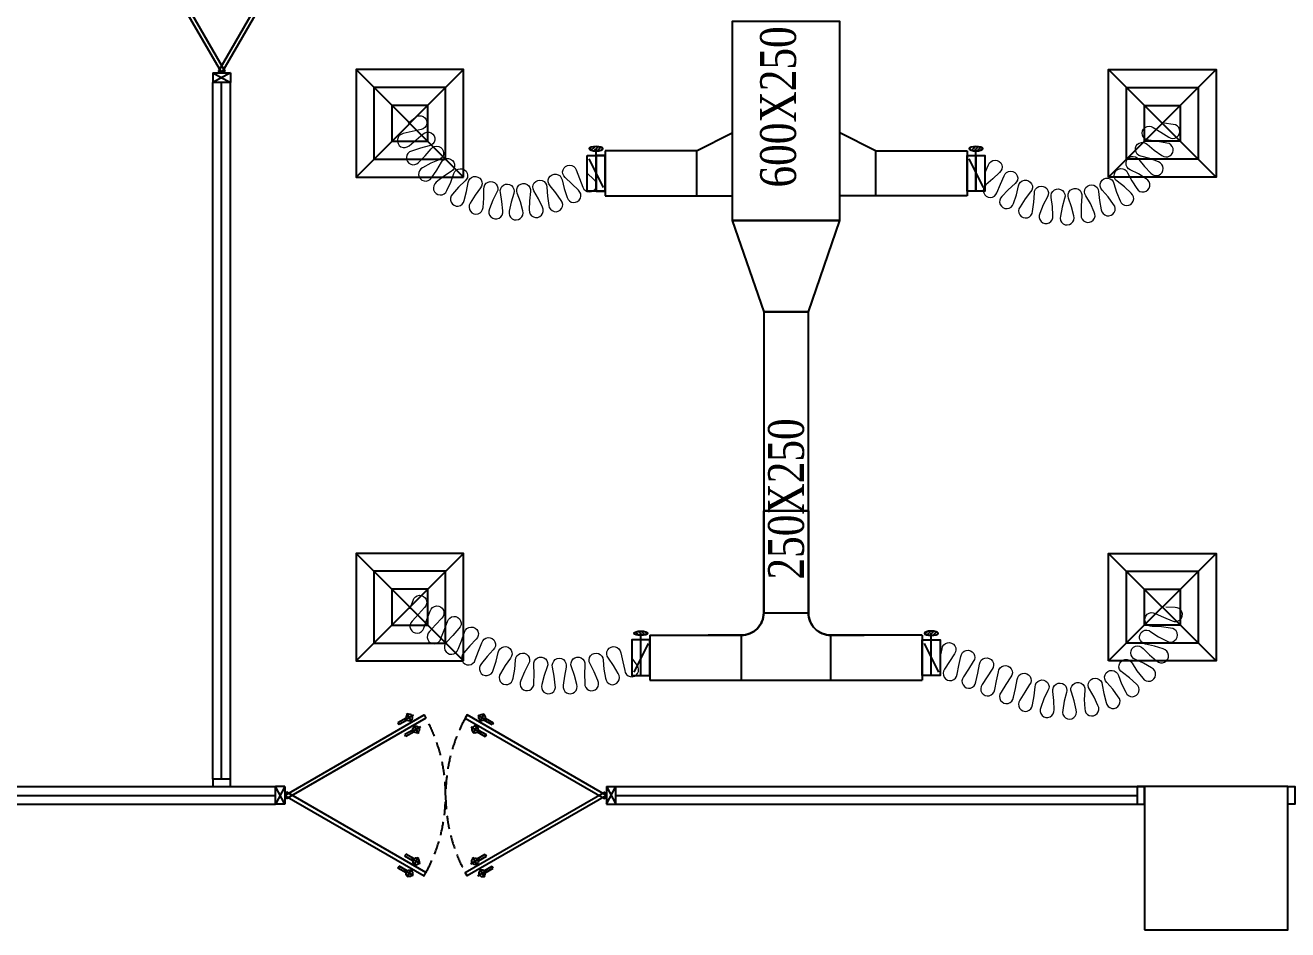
# Model space of a CAD drawing. Header units: metres. Extents: x 352651 to 1421851, y -87441 to -24441.
# Drawn here: x 1287037 to 1294083, y -73336 to -68289 of the extents above; entities that cross this region are included whole.
import ezdxf

# ---------------------------------------------------------------- set-up
doc = ezdxf.new("R2010")
doc.units = ezdxf.units.M
doc.header["$LTSCALE"] = 300
doc.header["$MEASUREMENT"] = 0
doc.linetypes.add('DASHED2', pattern=[0.375, 0.25, -0.125])
for name, color, linetype in [('CUA', 8, 'CONTINUOUS'), ('CUAGIO', 2, 'CONTINUOUS'), ('KHUAT', 8, 'DASHED2'), ('vach', 6, 'CONTINUOUS')]:
    doc.layers.add(name, color=color, linetype=linetype)
doc.layers.add('noi mem', color=5, linetype='BATTING', lineweight=0)
doc.styles.add('PHU', font='vntimeh.shx', dxfattribs={"width": 0.8})
doc.linetypes.add('BATTING', pattern='A,0.0001,-0.1,[134,ltypeshp.shx,S=0.1,R=0,X=-0.1,Y=0],-0.2,[134,ltypeshp.shx,S=0.1,R=180,X=0.1,Y=0],-0.1', length=0.4001)

# ---------------------------------------------------------------- blocks, each defined once
blk = doc.blocks.new('SAD')
at = {"layer": 'CUAGIO', "color": 8}
for p, q in [((-300, -300), (300, 300)), ((300, -300), (-300, 300))]:
    blk.add_line(p, q, dxfattribs=at)
at = {"layer": 'CUAGIO'}
blk.add_lwpolyline([(300, -300), (300, 300), (-300, 300), (-300, -300)], close=True, dxfattribs=at)
at = {"layer": 'CUAGIO', "color": 8}
for points in [[(200, -200), (200, 200), (-200, 200), (-200, -200)], [(100, -100), (100, 100), (-100, 100), (-100, -100)]]:
    blk.add_lwpolyline(points, close=True, dxfattribs=at)
blk = doc.blocks.new('cot1')
at = {"layer": 'vach'}
blk.add_lwpolyline([(-400, -400), (400, -400), (400, 400), (-400, 400)], close=True, dxfattribs=at)
blk = doc.blocks.new('1-van gio D200')
at = {"layer": 'CUAGIO'}
h = blk.add_hatch(dxfattribs=at)
h.set_pattern_fill('ANSI31', color=256, scale=100, style=0)
edge = h.paths.add_edge_path()
edge.add_ellipse((486127, -58494), major_axis=(-38.1, 0), ratio=0.310482, start_angle=0, end_angle=360, ccw=False)
for p, q in [((486127, -58257.4), (486127, -58494)), ((486167, -58437.3), (486087.1, -58277.5))]:
    blk.add_line(p, q, dxfattribs=at)
at = {"layer": 'CUAGIO', "const_width": 3}
for points in [[(486127, -58457.4), (486177, -58457.4), (486177, -58257.4), (486077, -58257.4), (486077, -58457.4), (486127, -58457.4)], [(486127, -58257.4), (486127, -58494)], [(486167, -58437.3), (486087.1, -58277.5)]]:
    blk.add_lwpolyline(points, dxfattribs=at)
at = {"layer": 'CUAGIO'}
blk.add_lwpolyline([(486177, -58457.4), (486077, -58457.4), (486077, -58257.4), (486177, -58257.4)], close=True, dxfattribs=at)
at = {"layer": 'CUAGIO', "const_width": 5.35}
blk.add_lwpolyline([(486130.7, -58357.4, -1), (486123.3, -58357.4, -1)], format="xyb", close=True, dxfattribs=at)
at = {"layer": 'CUAGIO', "extrusion": (0, 0, -1)}
blk.add_ellipse((486127, -58494), major_axis=(-38.1, 0), ratio=0.310482, start_param=-1.570796, end_param=4.712389, dxfattribs=at)

msp = doc.modelspace()

# ---------------------------------------------------------------- linework, layer by layer
at = {"layer": 'CUA'}
for p, q in [((1288083.6, -68555.3), (1288183.2, -68555.3)), ((1288083.6, -68555.3), (1288183.2, -68608.1)), ((1288183.2, -68555.3), (1288083.6, -68608.1)), ((1288083.6, -68555.3), (1288083.6, -68608.1)), ((1288183.2, -68555.3), (1288183.2, -68608.1)), ((1288183.2, -68608.1), (1288083.6, -68608.1)), ((1289204, -72138.1), (1289153.8, -72167)), ((1289193.1, -72174.4), (1289167.1, -72129.4)), ((1289562.4, -72138.1), (1289612.5, -72167)), ((1289573.3, -72174.4), (1289599.2, -72129.4)), ((1289162.1, -72155), (1289117.1, -72181)), ((1289117.1, -72181), (1289123.3, -72191.8)), ((1289168.3, -72165.8), (1289123.3, -72191.8)), ((1289200.6, -72221.7), (1289155.5, -72247.6)), ((1289242.4, -72204.7), (1289192.3, -72233.6)), ((1289205.5, -72196), (1289231.5, -72240.9)), ((1289523.9, -72204.7), (1289574.1, -72233.6)), ((1289560.8, -72196), (1289534.9, -72240.9)), ((1289565.8, -72221.7), (1289610.8, -72247.6)), ((1289598, -72165.8), (1289643, -72191.8)), ((1289604.2, -72155), (1289649.3, -72181)), ((1289649.3, -72181), (1289643, -72191.8)), ((1289161.8, -72258.5), (1289155.5, -72247.6)), ((1289206.8, -72232.5), (1289161.8, -72258.5)), ((1289559.5, -72232.5), (1289604.6, -72258.5)), ((1289604.6, -72258.5), (1289610.8, -72247.6)), ((1288433.2, -72636.2), (1288433.2, -72536.6)), ((1288485.9, -72536.6), (1288433.2, -72636.2)), ((1288485.9, -72636.2), (1288433.2, -72536.6)), ((1288485.9, -72536.6), (1288433.2, -72536.6)), ((1288485.9, -72536.6), (1288485.9, -72636.2)), ((1290280.4, -72536.6), (1290280.4, -72636.2)), ((1290280.4, -72536.6), (1290333.2, -72636.2)), ((1290280.4, -72636.2), (1290333.2, -72536.6)), ((1290280.4, -72536.6), (1290333.2, -72536.6)), ((1290333.2, -72636.2), (1290333.2, -72536.6)), ((1288485.9, -72636.2), (1288433.2, -72636.2)), ((1290280.4, -72636.2), (1290333.2, -72636.2)), ((1289161.8, -72914.4), (1289155.5, -72925.2)), ((1289200.6, -72951.2), (1289155.5, -72925.2)), ((1289206.8, -72940.4), (1289161.8, -72914.4)), ((1289559.5, -72940.4), (1289604.6, -72914.4)), ((1289565.8, -72951.2), (1289610.8, -72925.2)), ((1289604.6, -72914.4), (1289610.8, -72925.2)), ((1289117.1, -72991.8), (1289123.3, -72981)), ((1289162.1, -73017.8), (1289117.1, -72991.8)), ((1289168.3, -73007), (1289123.3, -72981)), ((1289193.1, -72998.5), (1289167.1, -73043.4)), ((1289242.4, -72968.2), (1289192.3, -72939.2)), ((1289205.5, -72976.9), (1289231.5, -72931.9)), ((1289523.9, -72968.2), (1289574.1, -72939.2)), ((1289560.8, -72976.9), (1289534.9, -72931.9)), ((1289573.3, -72998.5), (1289599.2, -73043.4)), ((1289598, -73007), (1289643, -72981)), ((1289604.2, -73017.8), (1289649.3, -72991.8)), ((1289649.3, -72991.8), (1289643, -72981)), ((1289204, -73034.8), (1289153.8, -73005.8)), ((1289562.4, -73034.8), (1289612.5, -73005.8))]:
    msp.add_line(p, q, dxfattribs=at)
at = {"layer": 'CUA', "linetype": 'Continuous'}
for p, q in [((1288083.2, -72496.2), (1288083.2, -68608.1)), ((1288133.2, -72496.2), (1288133.2, -68608.1)), ((1288183.2, -72496.2), (1288183.2, -68608.1)), ((1286123.2, -72536.2), (1288433.2, -72536.2)), ((1290333.2, -72536.2), (1293283.2, -72536.2)), ((1286123.2, -72586.2), (1288433.2, -72586.2)), ((1286123.2, -72636.2), (1288433.2, -72636.2)), ((1290333.2, -72586.2), (1293243.2, -72586.2)), ((1290333.2, -72636.2), (1293283.2, -72636.2))]:
    msp.add_line(p, q, dxfattribs=at)
at = {"layer": 'CUA'}
for points in [[(1287703.1, -67767.8), (1288151.7, -68544.8), (1288133.4, -68555.3), (1287684.8, -67778.3)], [(1288563.7, -67767.8), (1288115.1, -68544.8), (1288133.4, -68555.3), (1288582, -67778.3)], [(1289273.5, -72156.1), (1288496.5, -72604.7), (1288485.9, -72586.4), (1289263, -72137.8)], [(1289492.8, -72156.1), (1290269.8, -72604.7), (1290280.4, -72586.4), (1289503.4, -72137.8)], [(1289273.5, -73016.7), (1288496.5, -72568.1), (1288485.9, -72586.4), (1289263, -73035)], [(1289492.8, -73016.7), (1290269.8, -72568.1), (1290280.4, -72586.4), (1289503.4, -73035)]]:
    msp.add_lwpolyline(points, close=True, dxfattribs=at)
at = {"layer": 'CUA', "linetype": 'Continuous'}
for points in [[(1288083.2, -72496.2), (1288083.2, -72536.2), (1288183.2, -72536.2), (1288183.2, -72496.2)], [(1293283.2, -72536.2), (1293243.2, -72536.2), (1293243.2, -72636.2), (1293283.2, -72636.2)], [(1294083.2, -72536.2), (1294123.2, -72536.2), (1294123.2, -72636.2), (1294083.2, -72636.2)]]:
    msp.add_lwpolyline(points, close=True, dxfattribs=at)
at = {"layer": 'CUA', "extrusion": (0, 0, -1)}
for centre, major_axis in [((1289180.1, -72151.9), (17.6, -4.7)), ((1289547.8, -72218.5), (-4.7, 17.6)), ((1289218.5, -72954.4), (4.7, -17.6)), ((1289586.3, -73021), (-17.6, 4.7))]:
    msp.add_ellipse(centre, major_axis=major_axis, ratio=1, dxfattribs=at)
at = {"layer": 'CUA'}
for centre, major_axis in [((1289586.3, -72151.9), (-17.6, -4.7)), ((1289218.5, -72218.5), (4.7, 17.6)), ((1289547.8, -72954.4), (-4.7, -17.6)), ((1289180.1, -73021), (17.6, 4.7))]:
    msp.add_ellipse(centre, major_axis=major_axis, ratio=1, dxfattribs=at)
at = {"layer": 'CUAGIO'}
for p, q in [((1290783.2, -68990), (1290983.2, -68890)), ((1291783.2, -68990), (1291583.2, -68890)), ((1290783.2, -68990), (1290273.2, -68990)), ((1290273.2, -68990), (1290273.2, -69240)), ((1290783.2, -68990), (1290783.2, -69240)), ((1291783.2, -68990), (1292293.2, -68990)), ((1291783.2, -68990), (1291783.2, -69240)), ((1292293.2, -68990), (1292293.2, -69240)), ((1290273.2, -69240), (1290983.2, -69240)), ((1292293.2, -69240), (1291583.2, -69240)), ((1291158.2, -71568.1), (1291408.2, -71568.1)), ((1290523.2, -71693.1), (1290523.2, -71943.1)), ((1291033.2, -71693.1), (1291033.2, -71943.1)), ((1291533.2, -71943.1), (1291533.2, -71693.1)), ((1292043.2, -71693.1), (1292043.2, -71943.1))]:
    msp.add_line(p, q, dxfattribs=at)
at = {"layer": 'CUAGIO', "ltscale": 1.5}
msp.add_line((1290523.2, -71943.1), (1292043.2, -71943.1), dxfattribs=at)
at = {"layer": 'CUAGIO', "color": 2}
msp.add_lwpolyline([(1290983.2, -69378.1), (1291583.2, -69378.1), (1291583.2, -68268.1), (1290983.2, -68268.1)], close=True, dxfattribs=at)
at = {"layer": 'CUAGIO'}
for points in [[(1290273.2, -69015), (1290223.2, -69015), (1290223.2, -69215), (1290273.2, -69215)], [(1292293.2, -69015), (1292343.2, -69015), (1292343.2, -69215), (1292293.2, -69215)], [(1291583.2, -69378.1), (1290983.2, -69378.1), (1291158.2, -69888.1), (1291408.2, -69888.1)], [(1291158.2, -69888.1), (1291158.2, -70998.1), (1291408.2, -70998.1), (1291408.2, -69888.1)]]:
    msp.add_lwpolyline(points, close=True, dxfattribs=at)
for points in [[(1290523.2, -71693.1), (1291033.2, -71693.1, 0.414214), (1291158.2, -71568.1), (1291158.2, -70998.1), (1291408.2, -70998.1), (1291408.2, -71568.1, 0.414214), (1291533.2, -71693.1), (1291718.2, -71693.1)], [(1292043.2, -71693.1), (1291533.2, -71693.1, -0.414214), (1291408.2, -71568.1), (1291408.2, -70998.1), (1291158.2, -70998.1), (1291158.2, -71568.1, -0.414214), (1291033.2, -71693.1), (1290848.2, -71693.1)]]:
    msp.add_lwpolyline(points, format="xyb", dxfattribs=at)
at = {"layer": 'KHUAT'}
for centre, start, end in [((1288483.9, -72586.4), 331.40997, 28.59003), ((1290282.4, -72586.4), 151.40997, 208.59003)]:
    msp.add_arc(centre, 899.3, start, end, dxfattribs=at)
at = {"layer": 'noi mem', "linetype": 'ByBlock', "ltscale": 1.5}
for points in [[(1289173.2, -68836.2), (1289212.8, -68803.6, -1.333333), (1289245.9, -68870.9), (1289195.9, -68882.4), (1289145.8, -68893.9, 1.333333), (1289178.9, -68961.2), (1289218.6, -68928.5), (1289257.4, -68895.4, -1.333333), (1289291.6, -68962.2), (1289242.1, -68974.3), (1289192.9, -68990.9, 1.333333), (1289232.4, -69054.7), (1289269.1, -69018.1), (1289301.7, -68979, -1.333333), (1289346.6, -69039.1), (1289299.9, -69059.3), (1289254.4, -69084.2, 1.333333), (1289304.3, -69140.1), (1289334.2, -69097.6), (1289359.5, -69053.6, -1.333333), (1289414.1, -69104.9), (1289371.7, -69132.9), (1289331.1, -69165.3, 1.333333), (1289390, -69211.7), (1289412.1, -69164.7), (1289429.3, -69116.9, -1.333333), (1289492, -69158), (1289455.1, -69192.9), (1289420.8, -69231.9, 1.333333), (1289486.9, -69267.4), (1289500.4, -69217.3), (1289509.1, -69167.2, -1.333333), (1289578, -69196.8), (1289547.7, -69237.5), (1289520.7, -69281.9, 1.333333), (1289591.9, -69305.4), (1289596.5, -69253.6), (1289596.4, -69202.8, -1.333333), (1289669.4, -69220), (1289646.6, -69265.4), (1289627.7, -69313.8, 1.333333), (1289701.9, -69324.5), (1289697.5, -69272.8), (1289688.5, -69222.8, -1.333333), (1289763.4, -69227), (1289748.9, -69275.7), (1289738.7, -69326.6, 1.333333), (1289813.6, -69324.3), (1289800.3, -69274.1), (1289782.8, -69226.4, -1.333333), (1289857.2, -69217.5), (1289851.4, -69268), (1289850.2, -69319.9, 1.333333), (1289923.6, -69304.6), (1289901.7, -69257.5), (1289876.2, -69213.6, -1.333333), (1289948, -69192), (1289951, -69242.7), (1289958.8, -69294, 1.333333), (1290028.5, -69266.2), (1289998.8, -69223.6), (1289966, -69184.8, -1.333333), (1290032.9, -69151), (1290044.7, -69200.4), (1290061.3, -69249.6, 1.333333), (1290125.1, -69210.1), (1290088.4, -69173.3), (1290050.4, -69138.8, -1.333333), (1290112.1, -69096.3), (1290130.8, -69144.2), (1290149.5, -69192, 1.333333), (1290211.2, -69149.5), (1290173.2, -69115)], [(1292393.2, -69115), (1292413.1, -69067.9, -1.333333), (1292474.4, -69111.1), (1292436.6, -69145.7), (1292398.9, -69180.2, 1.333333), (1292460.2, -69223.5), (1292480.1, -69176.4), (1292500, -69129.3, -1.333333), (1292561.3, -69172.5), (1292523.7, -69207.1), (1292487.9, -69244.6, 1.333333), (1292551.8, -69283.8), (1292569, -69234.9), (1292580.9, -69185.8, -1.333333), (1292648.3, -69218.7), (1292616.8, -69258.3), (1292588.9, -69301.9, 1.333333), (1292659.1, -69328.2), (1292666.7, -69277), (1292669, -69226.5, -1.333333), (1292741.4, -69245.9), (1292718.1, -69290.8), (1292699, -69338.9, 1.333333), (1292772.9, -69351.3), (1292770.6, -69299.6), (1292763.2, -69249.6, -1.333333), (1292838, -69254.9), (1292823.7, -69303.4), (1292814.1, -69354.3, 1.333333), (1292889, -69352.4), (1292876.9, -69302), (1292860.1, -69254.3, -1.333333), (1292934.5, -69245.2), (1292929.7, -69295.6), (1292930, -69347.4, 1.333333), (1293003.2, -69331.2), (1292981.7, -69284.1), (1292956.1, -69240.5, -1.333333), (1293027.5, -69217.4), (1293032.3, -69267.7), (1293042.5, -69318.5, 1.333333), (1293111.3, -69288.6), (1293081.1, -69246.5), (1293047.7, -69208.6, -1.333333), (1293113.4, -69172.3), (1293127.7, -69220.8), (1293147.4, -69268.7, 1.333333), (1293209.2, -69226.3), (1293171.6, -69190.7), (1293131.6, -69159.8, -1.333333), (1293189.1, -69111.6), (1293212.4, -69156.5), (1293240.9, -69199.8, 1.333333), (1293293.5, -69146.3), (1293249.8, -69118.6), (1293204.6, -69095.9, -1.333333), (1293251.8, -69037.7), (1293283.3, -69077.2), (1293319.5, -69114.3, 1.333333), (1293360.9, -69051.8), (1293312.7, -69032.9), (1293264, -69019.3, -1.333333), (1293299.3, -68953.1), (1293337.8, -68985.9), (1293380.4, -69015.4, 1.333333), (1293409.1, -68946.2), (1293358.2, -68936.8), (1293307.4, -68930.6, -1.333333), (1293332.1, -68859.8), (1293375.7, -68886.5), (1293419.4, -68913.2, 1.333333), (1293444, -68842.3), (1293393.2, -68836.2)], [(1289183.2, -71546.2), (1289201.4, -71498.7, -1.333333), (1289265.3, -71538), (1289231.1, -71575.7), (1289197, -71613.4, 1.333333), (1289260.9, -71652.7), (1289279.1, -71605.2), (1289297.3, -71557.7, -1.333333), (1289361.2, -71596.9), (1289327.1, -71634.6), (1289293, -71672.4, 1.333333), (1289356.9, -71711.6), (1289375.1, -71664.1), (1289393.3, -71616.6, -1.333333), (1289457.2, -71655.9), (1289423.1, -71693.6), (1289388.9, -71731.3, 1.333333), (1289452.8, -71770.6), (1289471, -71723.1), (1289489.3, -71675.6, -1.333333), (1289553.2, -71714.9), (1289519, -71752.6), (1289484.9, -71790.3, 1.333333), (1289548.8, -71829.5), (1289567, -71782.1), (1289585.1, -71734.6, -1.333333), (1289649.1, -71773.7), (1289615.1, -71811.4), (1289582.7, -71851.3, 1.333333), (1289648.6, -71887.2), (1289664.5, -71838.3), (1289676.5, -71789.4, -1.333333), (1289744.8, -71820.5), (1289715.8, -71861.6), (1289689.4, -71905.7, 1.333333), (1289759.7, -71931.9), (1289768.5, -71881.3), (1289773.5, -71831.1, -1.333333), (1289845.5, -71852.2), (1289822.6, -71897.1), (1289802.7, -71944.5, 1.333333), (1289876, -71960.4), (1289877.6, -71909.1), (1289875.4, -71858.7, -1.333333), (1289949.6, -71869.4), (1289933.3, -71917.1), (1289920.3, -71966.8, 1.333333), (1289995.1, -71972.2), (1289989.5, -71921.2), (1289980.2, -71871.6, -1.333333), (1290055.2, -71871.7), (1290045.8, -71921.2), (1290040, -71972.3, 1.333333), (1290114.8, -71967), (1290101.9, -71917.3), (1290085.7, -71869.6, -1.333333), (1290160, -71859.1), (1290157.7, -71909.4), (1290159.2, -71960.7, 1.333333), (1290232.5, -71945), (1290212.7, -71897.6), (1290189.9, -71852.6, -1.333333), (1290262, -71831.7), (1290266.8, -71881.9), (1290275.5, -71932.5, 1.333333), (1290345.9, -71906.5), (1290319.6, -71862.4), (1290291.4, -71820.1, -1.333333), (1290360.4, -71790.7), (1290371.4, -71840.3), (1290382.5, -71889.9, 1.333333), (1290451.5, -71860.4), (1290423.2, -71818.1)], [(1292143.2, -71818.1), (1292153.6, -71768.3, -1.333333), (1292223, -71796.7), (1292195.6, -71839.5), (1292168.2, -71882.3, 1.333333), (1292237.7, -71910.7), (1292248.1, -71861), (1292258.5, -71811.2, -1.333333), (1292328, -71839.6), (1292300.6, -71882.4), (1292273.2, -71925.2, 1.333333), (1292342.6, -71953.6), (1292353, -71903.8), (1292363.4, -71854.1, -1.333333), (1292432.9, -71882.5), (1292405.5, -71925.3), (1292378.1, -71968.1, 1.333333), (1292447.5, -71996.5), (1292457.9, -71946.7), (1292468.4, -71897, -1.333333), (1292537.8, -71925.3), (1292510.4, -71968.1), (1292483, -72011, 1.333333), (1292552.4, -72039.3), (1292562.9, -71989.6), (1292573.3, -71939.8, -1.333333), (1292642.7, -71968.2), (1292615.3, -72011), (1292588.5, -72054.7, 1.333333), (1292658.4, -72081.9), (1292668.1, -72031.5), (1292672.8, -71981.6, -1.333333), (1292744.9, -72002.1), (1292722.6, -72047), (1292704.8, -72095.4, 1.333333), (1292778.7, -72108.4), (1292778.4, -72056.8), (1292772.7, -72007, -1.333333), (1292847.6, -72012.3), (1292834.9, -72060.8), (1292827.4, -72111.8, 1.333333), (1292902.4, -72109.3), (1292891.6, -72058.9), (1292875.8, -72011.4, -1.333333), (1292950.1, -72001.2), (1292947.7, -72051.3), (1292950.8, -72102.7, 1.333333), (1293023.6, -72085), (1293002.7, -72037.8), (1292977.5, -71994.5, -1.333333), (1293048.2, -71969.3), (1293056.1, -72018.8), (1293069.7, -72068.6, 1.333333), (1293137.3, -72036.3), (1293107.2, -71994.4), (1293073.7, -71957.2, -1.333333), (1293137.7, -71918.1), (1293155.5, -71964.9), (1293179, -72010.8, 1.333333), (1293238.6, -71965.3), (1293200.6, -71930.5), (1293160.1, -71900.9, -1.333333), (1293214.8, -71849.5), (1293241.8, -71891.7), (1293274.2, -71931.8, 1.333333), (1293323.3, -71875.1), (1293278.9, -71848.9), (1293233.2, -71828.2, -1.333333), (1293276.2, -71766.7), (1293311.3, -71802.4), (1293351.2, -71835.1, 1.333333), (1293387.6, -71769.5), (1293338.8, -71752.9), (1293289.9, -71742, -1.333333), (1293319.3, -71673), (1293361, -71700.8), (1293406.8, -71724.5, 1.333333), (1293429, -71652.9), (1293377.8, -71646.7), (1293327.1, -71644.3, -1.333333), (1293344, -71571.3), (1293390.6, -71591.4), (1293437.3, -71611.5, 1.333333), (1293454, -71538.4), (1293403.2, -71536.2)]]:
    msp.add_lwpolyline(points, format="xyb", dxfattribs=at)

# ---------------------------------------------------------------- block references
at = {"layer": 'CUAGIO'}
for p in [(1289183.2, -68836.2), (1289183.2, -71536.2)]:
    msp.add_blockref('SAD', p, dxfattribs=at)
at = {"layer": 'CUAGIO', "xscale": -1}
for p in [(1293383.2, -68836.2), (1293383.2, -71536.2)]:
    msp.add_blockref('SAD', p, dxfattribs=at)
at = {"layer": 'CUAGIO', "rotation": 180}
for p in [(1776350.2, -127472.3), (1778470.2, -127472.3), (1778220.2, -130175.5)]:
    msp.add_blockref('1-van gio D200', p, dxfattribs=at)
at = {"layer": 'CUAGIO', "xscale": -1, "rotation": 180}
msp.add_blockref('1-van gio D200', (804346.1, -130175.5), dxfattribs=at)
at = {"layer": 'vach'}
msp.add_blockref('cot1', (1293683.2, -72936.2), dxfattribs=at)

# ---------------------------------------------------------------- texts
at = {"layer": 'CUAGIO', "color": 2, "char_height": 200, "attachment_point": 3, "rotation": 90, "style": 'PHU'}
for s, insert, width in [('600x250', (1291138.5, -68294.9), 1155.253), ('250x250', (1291182.9, -70482.5), 788.836)]:
    msp.add_mtext(s, dxfattribs=dict(at, insert=insert, width=width))

doc.saveas('drawing.dxf')
